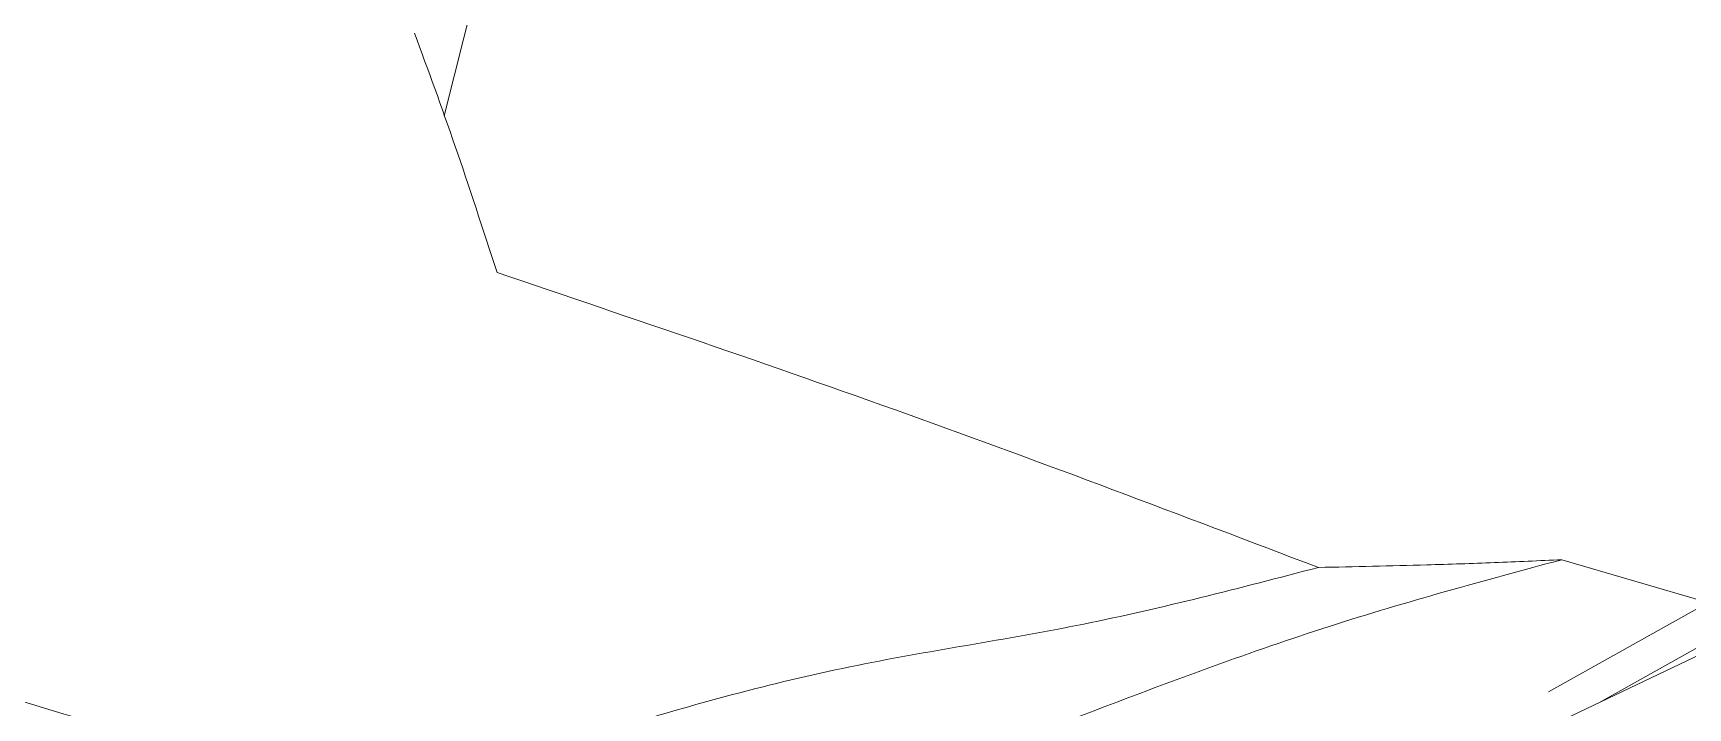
# Model space of a CAD drawing. Header units: inches. Extents: x 0 to 46.8, y 0 to 33.1.
# Drawn here: x 21.939 to 22.546, y 16.216 to 16.463 of the extents above; entities that cross this region are included whole.
import ezdxf

# ---------------------------------------------------------------- set-up
doc = ezdxf.new("R2010")
doc.units = ezdxf.units.IN
doc.header["$MEASUREMENT"] = 0

msp = doc.modelspace()

# ---------------------------------------------------------------- linework, layer by layer
at = {"color": 7, "linetype": 'Continuous', "lineweight": 15}
for p, q in [((22.11056, 16.5164), (22.08964, 16.43306)), ((22.61447, 16.28919), (22.49446, 16.22192)), ((22.63122, 16.28429), (22.5129, 16.21797)), ((22.49935, 16.27038), (22.55294, 16.2547)), ((22.61078, 16.2645), (22.44436, 16.18539))]:
    msp.add_line(p, q, dxfattribs=at)
for points, knots in [([(22.07875, 16.46336), (22.08369, 16.44992), (22.09357, 16.42302), (22.10385, 16.39141), (22.10899, 16.3756)], [0, 0, 0, 0, 0.499765, 1, 1, 1, 1]), ([(22.10899, 16.3756), (22.15914, 16.35866), (22.25944, 16.32478), (22.35987, 16.28664), (22.4101, 16.26756)], [0, 0, 0, 0, 0.499953, 1, 1, 1, 1]), ([(22.4101, 16.26756), (22.38138, 16.26006), (22.32391, 16.24505), (22.23852, 16.23301), (22.15217, 16.20969), (22.09453, 16.18912), (22.06571, 16.17884)], [0, 0, 0, 0, 0.249831, 0.499891, 0.749921, 1, 1, 1, 1]), ([(22.18882, 16.1597), (22.20692, 16.16712), (22.2535, 16.18622), (22.32857, 16.21556), (22.41408, 16.2474), (22.47093, 16.26272), (22.49935, 16.27038)], [0, 0, 0, 0, 0.174796, 0.449903, 0.72499, 1, 1, 1, 1]), ([(22.4101, 16.26756), (22.42336, 16.26783), (22.44492, 16.26827), (22.47465, 16.2693), (22.49112, 16.27002), (22.49935, 16.27038)], [0, 0, 0, 0, 0.444617, 0.722304, 1, 1, 1, 1]), ([(21.83923, 16.24619), (21.8421, 16.24538), (21.9175, 16.22409), (21.99304, 16.20103), (22.06571, 16.17884)], [0, 0, 0, 0, 0.038015, 1, 1, 1, 1])]:
    msp.add_open_spline(points, degree=3, knots=knots, dxfattribs=at)

doc.saveas('drawing.dxf')
